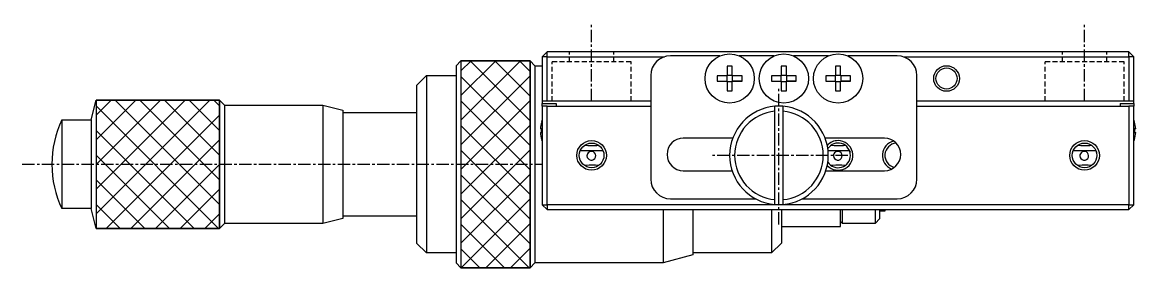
# Model space of a CAD drawing. Extents: x 918 to 1255, y 43 to 278.
# Drawn here: x 959.2 to 1072.1, y 252.8 to 277.7 of the extents above; entities that cross this region are included whole.
import ezdxf

# ---------------------------------------------------------------- set-up
doc = ezdxf.new("R2010")
doc.units = 0
doc.linetypes.add('CENTER', pattern=[2, 1.25, -0.25, 0.25, -0.25])
doc.linetypes.add('DASHED', pattern=[0.75, 0.5, -0.25])
doc.layers.get('0').update_dxf_attribs({"linetype": 'CONTINUOUS'})
doc.layers.add('CENTER', color=1, linetype='CENTER')

msp = doc.modelspace()

# ---------------------------------------------------------------- linework, layer by layer
at = {"color": 7, "linetype": 'CONTINUOUS'}
for p, q in [((1011.94, 274.23), (1012.44, 274.73)), ((1071.44, 274.73), (1012.44, 274.73)), ((1012.44, 274.23), (1012.44, 274.73)), ((1071.94, 274.23), (1071.44, 274.73)), ((1071.44, 274.23), (1071.44, 274.73)), ((1003.19, 273.33), (1003.69, 273.83)), ((1003.19, 273.33), (1003.19, 272.33)), ((1003.19, 273.33), (1003.19, 253.33)), ((1010.69, 273.83), (1011.19, 273.33)), ((1011.19, 273.33), (1011.19, 253.33)), ((1011.19, 273.33), (1011.94, 273.33)), ((1012.44, 274.23), (1011.94, 274.23)), ((1011.94, 274.23), (1011.94, 269.73)), ((1012.44, 274.23), (1024.32, 274.23)), ((1012.44, 269.73), (1012.44, 274.23)), ((1029.96, 274.33), (1024.94, 274.33)), ((1035.46, 274.33), (1031.92, 274.33)), ((1040.96, 274.33), (1037.42, 274.33)), ((1047.94, 274.33), (1042.92, 274.33)), ((1048.56, 274.23), (1071.44, 274.23)), ((1071.94, 274.23), (1071.44, 274.23)), ((1071.44, 274.23), (1071.44, 269.73)), ((1071.94, 269.73), (1071.94, 274.23)), ((999.19, 271.33), (1000.19, 272.33)), ((1000.19, 272.33), (1000.19, 254.33)), ((1000.19, 272.33), (1003.19, 272.33)), ((1003.19, 272.33), (1003.19, 265.83)), ((1003.19, 272.33), (1003.19, 254.33)), ((1022.94, 272.33), (1022.94, 261.83)), ((1029.68, 272.29), (1029.68, 271.77)), ((1030.68, 272.29), (1029.68, 272.29)), ((1030.64, 272.29), (1030.64, 271.77)), ((1030.68, 273.29), (1030.68, 272.29)), ((1031.2, 273.29), (1030.68, 273.29)), ((1031.2, 272.34), (1030.68, 272.34)), ((1031.2, 272.29), (1031.2, 273.29)), ((1032.2, 272.29), (1031.2, 272.29)), ((1031.24, 271.77), (1031.24, 272.29)), ((1032.2, 271.77), (1032.2, 272.29)), ((1035.18, 272.29), (1035.18, 271.77)), ((1036.18, 272.29), (1035.18, 272.29)), ((1036.14, 272.29), (1036.14, 271.77)), ((1036.18, 273.29), (1036.18, 272.29)), ((1036.7, 273.29), (1036.18, 273.29)), ((1036.7, 272.34), (1036.18, 272.34)), ((1036.7, 272.29), (1036.7, 273.29)), ((1037.7, 272.29), (1036.7, 272.29)), ((1036.74, 271.77), (1036.74, 272.29)), ((1037.7, 271.77), (1037.7, 272.29)), ((1040.68, 272.29), (1040.68, 271.77)), ((1041.68, 272.29), (1040.68, 272.29)), ((1041.64, 272.29), (1041.64, 271.77)), ((1041.68, 273.29), (1041.68, 272.29)), ((1042.2, 273.29), (1041.68, 273.29)), ((1042.2, 272.34), (1041.68, 272.34)), ((1042.2, 272.29), (1042.2, 273.29)), ((1043.2, 272.29), (1042.2, 272.29)), ((1042.24, 271.77), (1042.24, 272.29)), ((1043.2, 271.77), (1043.2, 272.29)), ((1049.94, 261.83), (1049.94, 272.33)), ((999.19, 271.33), (999.19, 268.58)), ((999.19, 271.33), (999.19, 255.33)), ((1029.68, 271.77), (1030.68, 271.77)), ((1029.68, 271.77), (1030.64, 271.77)), ((1030.64, 271.77), (1030.68, 271.77)), ((1030.68, 271.77), (1030.68, 270.78)), ((1030.68, 271.73), (1031.2, 271.73)), ((1031.2, 271.77), (1032.2, 271.77)), ((1031.2, 270.78), (1031.2, 271.77)), ((1031.2, 271.77), (1031.24, 271.77)), ((1032.2, 271.77), (1031.24, 271.77)), ((1035.18, 271.77), (1036.18, 271.77)), ((1035.18, 271.77), (1036.14, 271.77)), ((1036.14, 271.77), (1036.18, 271.77)), ((1036.18, 271.77), (1036.18, 270.78)), ((1036.18, 271.73), (1036.7, 271.73)), ((1036.7, 271.77), (1037.7, 271.77)), ((1036.7, 270.78), (1036.7, 271.77)), ((1036.7, 271.77), (1036.74, 271.77)), ((1037.7, 271.77), (1036.74, 271.77)), ((1040.68, 271.77), (1041.68, 271.77)), ((1040.68, 271.77), (1041.64, 271.77)), ((1041.64, 271.77), (1041.68, 271.77)), ((1041.68, 271.77), (1041.68, 270.78)), ((1041.68, 271.73), (1042.2, 271.73)), ((1042.2, 271.77), (1043.2, 271.77)), ((1042.2, 270.78), (1042.2, 271.77)), ((1042.2, 271.77), (1042.24, 271.77)), ((1043.2, 271.77), (1042.24, 271.77)), ((1030.68, 270.78), (1031.2, 270.78)), ((1036.18, 270.78), (1036.7, 270.78)), ((1041.68, 270.78), (1042.2, 270.78)), ((966.19, 267.83), (966.69, 269.83)), ((979.19, 269.83), (979.69, 269.33)), ((979.69, 269.33), (979.69, 257.33)), ((979.69, 269.33), (989.69, 269.33)), ((989.69, 269.33), (989.69, 257.33)), ((989.69, 269.33), (991.69, 268.83)), ((991.69, 268.83), (991.69, 257.83)), ((1012.44, 269.73), (1011.94, 269.73)), ((1011.94, 269.73), (1011.94, 269.48)), ((1011.94, 269.48), (1013.34, 269.48)), ((1011.94, 269.23), (1011.94, 269.48)), ((1011.94, 269.23), (1011.94, 259.23)), ((1012.44, 269.23), (1011.94, 269.23)), ((1022.94, 269.73), (1012.44, 269.73)), ((1012.44, 269.23), (1022.94, 269.23)), ((1012.44, 259.23), (1012.44, 269.23)), ((1013.34, 269.48), (1013.34, 269.23)), ((1035.54, 268.72), (1035.54, 269.22)), ((1036.34, 269.22), (1036.34, 268.72)), ((1071.44, 269.73), (1049.94, 269.73)), ((1049.94, 269.23), (1071.44, 269.23)), ((1070.54, 269.48), (1071.94, 269.48)), ((1070.54, 269.48), (1070.54, 269.23)), ((1071.94, 269.73), (1071.44, 269.73)), ((1071.44, 269.23), (1071.44, 259.23)), ((1071.94, 269.23), (1071.44, 269.23)), ((1071.94, 269.48), (1071.94, 269.73)), ((1071.94, 269.48), (1071.94, 269.23)), ((1071.94, 259.23), (1071.94, 269.23)), ((963.2, 267.83), (963.2, 258.83)), ((963.2, 267.83), (966.19, 267.83)), ((966.19, 267.83), (966.19, 258.83)), ((991.69, 268.58), (999.19, 268.58)), ((999.19, 268.58), (999.19, 265.83)), ((999.19, 268.58), (999.19, 258.08)), ((1035.54, 259.75), (1035.54, 268.72)), ((1036.34, 268.72), (1036.34, 259.75)), ((1011.87, 266.91), (1011.75, 266.91)), ((1011.75, 266.55), (1011.87, 266.55)), ((1011.87, 267.62), (1011.87, 267.62)), ((1011.87, 266.55), (1011.87, 266.91)), ((1072.01, 267.62), (1072.01, 267.62)), ((1072.01, 266.91), (1072.01, 266.55)), ((1072.13, 266.91), (1072.01, 266.91)), ((1072.01, 266.55), (1072.13, 266.55)), ((1011.87, 265.85), (1011.87, 265.85)), ((1031.26, 265.98), (1026.24, 265.98)), ((1046.64, 265.98), (1040.62, 265.98)), ((1072.01, 265.85), (1072.01, 265.85)), ((1015.79, 264.73), (1018.09, 264.73)), ((1040.91, 264.73), (1043.09, 264.73)), ((1065.79, 264.73), (1068.09, 264.73)), ((1026.24, 262.68), (1031.19, 262.68)), ((1040.69, 262.68), (1046.64, 262.68)), ((999.19, 260.83), (999.19, 258.08)), ((1003.19, 260.83), (1003.19, 254.33)), ((1024.94, 259.83), (1033.56, 259.83)), ((1038.31, 259.83), (1047.94, 259.83)), ((966.19, 258.83), (963.2, 258.83)), ((966.69, 256.83), (966.19, 258.83)), ((1011.94, 259.23), (1012.44, 258.73)), ((1011.94, 259.23), (1012.44, 259.23)), ((1035.94, 259.23), (1012.44, 259.23)), ((1012.44, 259.23), (1012.44, 258.73)), ((1012.44, 258.73), (1071.44, 258.73)), ((1024.19, 258.73), (1024.19, 253.33)), ((1027.19, 258.73), (1027.19, 254.13)), ((1035.19, 258.73), (1035.19, 254.33)), ((1035.54, 259.25), (1035.54, 259.75)), ((1071.44, 259.23), (1035.94, 259.23)), ((1036.19, 258.73), (1036.19, 257.03)), ((1036.34, 259.75), (1036.34, 259.25)), ((1042.19, 257.03), (1042.19, 258.73)), ((1042.39, 257.33), (1042.39, 258.73)), ((1045.69, 258.73), (1045.69, 257.33)), ((1046.19, 257.83), (1046.19, 258.73)), ((1046.69, 258.73), (1046.69, 258.58)), ((1071.44, 259.23), (1071.94, 259.23)), ((1071.44, 258.73), (1071.94, 259.23)), ((1071.44, 258.73), (1071.44, 259.23)), ((991.69, 257.83), (989.69, 257.33)), ((999.19, 258.08), (991.69, 258.08)), ((999.19, 258.08), (999.19, 255.33)), ((1042.39, 257.33), (1042.19, 257.53)), ((1046.19, 257.83), (1045.69, 257.33)), ((1046.69, 258.58), (1046.19, 258.58)), ((979.69, 257.33), (979.19, 256.83)), ((989.69, 257.33), (979.69, 257.33)), ((1036.19, 257.03), (1036.19, 255.33)), ((1036.19, 257.03), (1042.19, 257.03)), ((1045.69, 257.33), (1042.39, 257.33)), ((1000.19, 254.33), (999.19, 255.33)), ((1036.19, 255.33), (1035.19, 254.33)), ((1003.19, 254.33), (1000.19, 254.33)), ((1003.19, 254.33), (1003.19, 253.33)), ((1027.19, 254.13), (1024.19, 253.33)), ((1035.19, 254.33), (1027.19, 254.33)), ((1003.69, 252.83), (1003.19, 253.33)), ((1011.19, 253.33), (1010.69, 252.83)), ((1024.19, 253.33), (1011.19, 253.33))]:
    msp.add_line(p, q, dxfattribs=at)
at = {"color": 3, "linetype": 'DASHED'}
for p, q in [((1014.69, 273.73), (1014.69, 274.73)), ((1019.19, 273.73), (1019.19, 274.73)), ((1064.69, 273.73), (1064.69, 274.73)), ((1069.19, 273.73), (1069.19, 274.73)), ((1020.94, 273.73), (1012.94, 273.73)), ((1012.94, 269.73), (1012.94, 273.73)), ((1020.94, 269.73), (1020.94, 273.73)), ((1070.94, 273.73), (1062.94, 273.73)), ((1062.94, 269.73), (1062.94, 273.73)), ((1070.94, 269.73), (1070.94, 273.73))]:
    msp.add_line(p, q, dxfattribs=at)
at = {"color": 3, "linetype": 'CONTINUOUS'}
for p, q in [((1004.71, 273.83), (1003.69, 272.81)), ((1007.21, 273.83), (1003.69, 270.31)), ((1009.71, 273.83), (1003.69, 267.81)), ((1003.69, 273.83), (1003.69, 252.83)), ((1003.69, 273.83), (1010.69, 273.83)), ((1010.69, 267.75), (1004.61, 273.83)), ((1010.69, 270.25), (1007.11, 273.83)), ((1010.69, 272.75), (1009.61, 273.83)), ((1010.69, 273.83), (1010.69, 252.83)), ((1010.69, 272.31), (1003.69, 265.31)), ((1010.69, 265.25), (1003.69, 272.25)), ((968.21, 269.83), (966.69, 268.31)), ((970.71, 269.83), (966.69, 265.81)), ((973.21, 269.83), (966.69, 263.31)), ((975.71, 269.83), (966.69, 260.81)), ((978.21, 269.83), (966.69, 258.31)), ((966.69, 269.83), (966.69, 256.83)), ((966.69, 269.83), (979.19, 269.83)), ((979.11, 256.83), (966.69, 269.25)), ((979.19, 259.25), (968.61, 269.83)), ((979.19, 261.75), (971.11, 269.83)), ((979.19, 264.25), (973.61, 269.83)), ((979.19, 266.75), (976.11, 269.83)), ((979.19, 269.25), (978.61, 269.83)), ((979.19, 269.83), (979.19, 256.83)), ((1010.69, 269.81), (1003.69, 262.81)), ((1010.69, 262.75), (1003.69, 269.75)), ((979.19, 268.31), (967.71, 256.83)), ((976.61, 256.83), (966.69, 266.75)), ((1010.69, 267.31), (1003.69, 260.31)), ((1010.69, 260.25), (1003.69, 267.25)), ((979.19, 265.81), (970.21, 256.83)), ((1010.69, 264.81), (1003.69, 257.81)), ((1010.69, 257.75), (1003.69, 264.75)), ((1043.09, 264.73), (1043.15, 264.55)), ((1068.09, 264.73), (1068.15, 264.55)), ((974.11, 256.83), (966.69, 264.25)), ((979.19, 263.31), (972.71, 256.83)), ((1010.69, 262.31), (1003.69, 255.31)), ((1010.69, 255.25), (1003.69, 262.25)), ((971.61, 256.83), (966.69, 261.75)), ((979.19, 260.81), (975.21, 256.83)), ((1010.69, 259.81), (1003.71, 252.83)), ((969.11, 256.83), (966.69, 259.25)), ((1010.61, 252.83), (1003.69, 259.75)), ((979.19, 258.31), (977.71, 256.83)), ((979.19, 256.83), (966.69, 256.83)), ((1008.11, 252.83), (1003.69, 257.25)), ((1010.69, 257.31), (1006.21, 252.83)), ((1005.61, 252.83), (1003.69, 254.75)), ((1010.69, 254.81), (1008.71, 252.83)), ((1010.69, 252.83), (1003.69, 252.83))]:
    msp.add_line(p, q, dxfattribs=at)
at = {"color": 7, "linetype": 'CONTINUOUS'}
for points in [[(1010.69, 273.83), (1003.69, 273.83), (1003.69, 252.83), (1010.69, 252.83)], [(979.19, 269.83), (966.69, 269.83), (966.69, 256.83), (979.19, 256.83)]]:
    msp.add_lwpolyline(points, close=True, dxfattribs=at)
for points in [[(1016.25, 265.28, 0.063653), (1017.48, 265.25), (1017.63, 265.28)], [(1041.25, 265.28, 0.063653), (1042.48, 265.25), (1042.63, 265.28)], [(1066.25, 265.28, 0.063653), (1067.48, 265.25), (1067.63, 265.28)], [(1017.63, 263.19, 0.063653), (1016.39, 263.22), (1016.25, 263.19)], [(1042.63, 263.19, 0.063653), (1041.39, 263.22), (1041.25, 263.19)], [(1067.63, 263.19, 0.063653), (1066.39, 263.22), (1066.25, 263.19)]]:
    msp.add_lwpolyline(points, format="xyb", dxfattribs=at)
for points in [[(1016.46, 264.18, 1.713507), (1017.12, 264.59, 0.54826)], [(1041.46, 264.18, 1.713507), (1042.12, 264.59, 0.54826)], [(1066.46, 264.18, 1.713507), (1067.12, 264.59, 0.54826)]]:
    msp.add_lwpolyline(points, format="xyb", close=True, dxfattribs=at)
for centre, radius in [((1030.94, 272.03), 2.5), ((1036.44, 272.03), 2.5), ((1041.94, 272.03), 2.5), ((1052.94, 272.03), 1.07), ((1016.94, 264.23), 1.25), ((1066.94, 264.23), 1.25)]:
    msp.add_circle(centre, radius, dxfattribs=at)
at = {"color": 3, "linetype": 'CONTINUOUS'}
for centre, radius in [((1052.94, 272.03), 1.3), ((1016.94, 264.23), 1.5), ((1066.94, 264.23), 1.5)]:
    msp.add_circle(centre, radius, dxfattribs=at)
at = {"color": 7, "linetype": 'CONTINUOUS'}
for centre, radius, start, end in [((1024.94, 272.33), 2, 90, 180), ((1047.94, 272.33), 2, 0, 90), ((1035.94, 264.23), 5, 94.5886, 265.4114), ((1035.94, 264.23), 5, 85.4114, 94.5886), ((1035.94, 264.23), 5, 274.5886, 85.4114), ((972.69, 263.33), 10.5, 154.6231, 180), ((1014.94, 266.73), 3.2, 159.6359, 163.8775), ((1035.94, 264.23), 4.5, 95.0997, 264.9003), ((1035.94, 264.23), 4.5, 275.0997, 84.9003), ((1068.94, 266.73), 3.2, 16.1225, 20.3641), ((1014.94, 266.73), 3.19, 163.8933, 176.7703), ((1014.94, 266.73), 3.19, 183.2297, 196.1067), ((1068.94, 266.73), 3.19, 3.2297, 16.1067), ((1068.94, 266.73), 3.19, 343.8933, 356.7703), ((1014.94, 266.73), 3.2, 196.1225, 200.3641), ((1026.24, 264.33), 1.65, 90, 270), ((1041.94, 264.23), 1.25, 0, 146.8771), ((1046.64, 264.33), 1.65, 270, 90), ((1047.94, 264.23), 1.25, 95.1371, 256.0655), ((1068.94, 266.73), 3.2, 339.6359, 343.8775), ((972.69, 263.33), 10.5, 180, 205.3769), ((1041.94, 264.23), 1.25, 213.1229, 0), ((1024.94, 261.83), 2, 180, 270), ((1047.94, 261.83), 2, 270, 0), ((1035.94, 264.23), 5, 265.4114, 274.5886)]:
    msp.add_arc(centre, radius, start, end, dxfattribs=at)
at = {"color": 3, "linetype": 'CONTINUOUS'}
for centre, start, end in [((1041.94, 264.23), 222.5988, 90), ((1041.94, 264.23), 90, 137.4012), ((1047.94, 264.23), 103.8907, 247.3119)]:
    msp.add_arc(centre, 1.5, start, end, dxfattribs=at)
at = {"layer": 'CENTER', "color": 1, "linetype": 'CENTER'}
for p, q in [((1016.94, 269.73), (1016.94, 277.73)), ((1066.94, 269.73), (1066.94, 277.73)), ((1035.94, 257.23), (1035.94, 271.23)), ((959.19, 263.33), (1011.94, 263.33)), ((1042.94, 264.23), (1028.94, 264.23))]:
    msp.add_line(p, q, dxfattribs=at)

doc.saveas('drawing.dxf')
